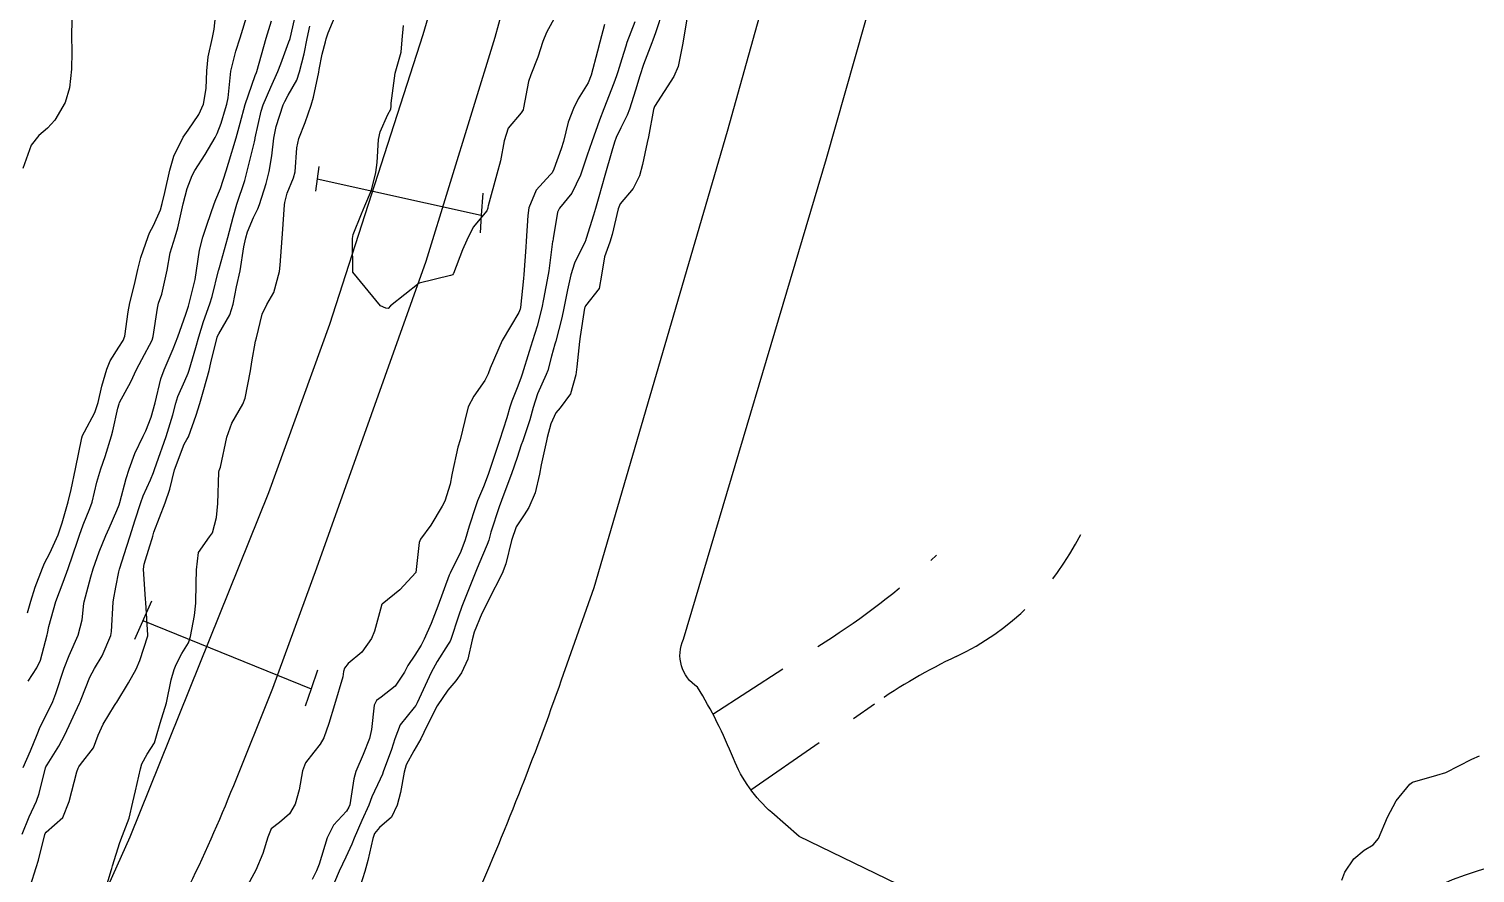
# Model space of a CAD drawing. Header units: metres. Extents: x 298520 to 308411, y 7433745 to 7450750.
# Drawn here: x 300859.5 to 300946.3, y 7447100.9 to 7447151.6 of the extents above; entities that cross this region are included whole.
import ezdxf

# ---------------------------------------------------------------- set-up
doc = ezdxf.new("R2010")
doc.units = ezdxf.units.M
doc.header["$LTSCALE"] = 10
doc.linetypes.add('DASHED', pattern=[0.75, 0.5, -0.25])
for name, color, linetype in [('Curvas de Nivel 1m', 11, 'Continuous'), ('Curvas de Nivel 5m', 15, 'Continuous'), ('Linha Férrea', 251, 'TRACKS'), ('Pórtico', 62, 'Continuous'), ('Vias Primárias', 230, 'Continuous'), ('Vias Secundárias', 230, 'DASHED')]:
    doc.layers.add(name, color=color, linetype=linetype)
doc.linetypes.add('TRACKS', pattern='A,0.15,[130,ltypeshp.shx,S=0.25,R=0,X=0,Y=0],0.15', length=0.3)

msp = doc.modelspace()

# ---------------------------------------------------------------- linework, layer by layer
at = {"layer": 'Curvas de Nivel 1m', "flags": 128}
for points, elevation in [([(300859.076, 7447103.234), (300859.486, 7447104.273), (300859.929, 7447105.226), (300860.091, 7447105.681), (300860.472, 7447107.221), (300860.497, 7447107.288), (300860.566, 7447107.409), (300861.27, 7447108.522), (300861.62, 7447109.205), (300862.518, 7447111.098), (300862.559, 7447111.191), (300862.615, 7447111.349), (300863.14, 7447112.673), (300863.42, 7447113.182), (300863.879, 7447113.943), (300864.382, 7447115.173), (300864.424, 7447115.413), (300864.527, 7447117.172), (300864.545, 7447117.312), (300864.696, 7447118.069), (300864.87, 7447119.009), (300864.908, 7447119.168), (300865.349, 7447120.538), (300865.549, 7447121.162), (300865.842, 7447122.059), (300866.193, 7447123.156), (300866.338, 7447123.576), (300866.774, 7447124.533), (300866.957, 7447124.97), (300867.016, 7447125.146), (300867.127, 7447125.485), (300867.716, 7447127.136), (300868.112, 7447128.427), (300868.294, 7447129.128), (300868.42, 7447129.535), (300868.843, 7447130.487), (300869.037, 7447130.931), (300869.101, 7447131.118), (300869.505, 7447132.475), (300869.679, 7447133.112), (300869.955, 7447134.041), (300870.341, 7447135.106), (300870.477, 7447135.535), (300870.866, 7447137.101), (300870.879, 7447137.145), (300870.925, 7447137.292), (300871.411, 7447139.093), (300871.729, 7447140.321), (300871.96, 7447141.085), (300872.432, 7447142.523), (300872.586, 7447143.076), (300873.011, 7447144.844), (300873.051, 7447145.031), (300873.059, 7447145.07), (300873.422, 7447146.681), (300873.548, 7447147.065), (300873.997, 7447148.117), (300874.425, 7447149.056), (300874.605, 7447149.52), (300875.09, 7447150.839), (300875.143, 7447150.998), (300875.154, 7447151.049), (300875.521, 7447152.634)], 672), ([(300859.383, 7447116.526), (300859.578, 7447117.231), (300859.845, 7447118.08), (300860.279, 7447119.224), (300860.409, 7447119.53), (300860.722, 7447120.113), (300861.231, 7447121.213), (300861.472, 7447121.941), (300861.824, 7447123.204), (300862.012, 7447123.954), (300862.265, 7447125.198), (300862.657, 7447127.047), (300862.695, 7447127.192), (300862.805, 7447127.412), (300863.432, 7447128.569), (300863.622, 7447129.182), (300863.853, 7447130.165), (300864.156, 7447131.177), (300864.358, 7447131.674), (300864.866, 7447132.496), (300865.134, 7447132.903), (300865.236, 7447133.166), (300865.433, 7447134.626), (300865.532, 7447135.164), (300865.811, 7447136.264), (300866.012, 7447137.159), (300866.203, 7447137.884), (300866.635, 7447139.153), (300866.723, 7447139.375), (300866.953, 7447139.804), (300867.368, 7447140.743), (300867.48, 7447141.142), (300867.642, 7447141.802), (300867.938, 7447143.136), (300868.167, 7447143.972), (300868.734, 7447145.124), (300869.027, 7447145.535), (300869.672, 7447146.475), (300869.949, 7447147.111), (300870.113, 7447148.049), (300870.16, 7447149.109), (300870.231, 7447149.953), (300870.497, 7447151.106), (300870.597, 7447151.606), (300870.76, 7447153.104)], 669), ([(300863.848, 7447099.179), (300864.435, 7447101.113), (300864.45, 7447101.171), (300864.494, 7447101.325), (300864.936, 7447102.738), (300865.096, 7447103.164), (300865.484, 7447104.205), (300865.704, 7447105.158), (300865.868, 7447105.839), (300866.177, 7447107.154), (300866.257, 7447107.463), (300866.576, 7447108.047), (300867.01, 7447108.72), (300867.144, 7447109.142), (300867.36, 7447109.898), (300867.726, 7447111.133), (300868.015, 7447112.517), (300868.204, 7447113.126), (300868.325, 7447113.437), (300868.647, 7447114.085), (300869.05, 7447114.723), (300869.183, 7447115.115), (300869.421, 7447116.367), (300869.488, 7447117.112), (300869.507, 7447118.299), (300869.532, 7447119.112), (300869.666, 7447120.164), (300870.311, 7447121.104), (300870.496, 7447121.342), (300870.745, 7447122.272), (300870.819, 7447123.099), (300870.881, 7447124.998), (300870.902, 7447125.098), (300870.982, 7447125.294), (300871.358, 7447127.092), (300871.664, 7447127.939), (300872.313, 7447129.078), (300872.464, 7447129.44), (300872.782, 7447131.071), (300872.858, 7447131.61), (300873.086, 7447132.852), (300873.131, 7447133.067), (300873.475, 7447134.483), (300873.768, 7447135.061), (300874.176, 7447135.791), (300874.52, 7447137.054), (300874.556, 7447137.425), (300874.676, 7447139.053), (300874.698, 7447139.301), (300874.814, 7447141.052), (300874.833, 7447141.193), (300874.98, 7447141.751), (300875.361, 7447142.674), (300875.461, 7447143.045), (300875.569, 7447144.483), (300875.69, 7447145.043), (300876.061, 7447146.006), (300876.418, 7447147.036), (300876.556, 7447147.527), (300876.886, 7447149.032), (300876.91, 7447149.187), (300877.079, 7447150.1), (300877.275, 7447150.842), (300877.323, 7447151.027), (300877.453, 7447151.381), (300878.116, 7447153.015)], 674), ([(300897.559, 7447152.783), (300897.099, 7447151.394), (300896.94, 7447150.946), (300896.883, 7447150.792), (300896.375, 7447149.496), (300896.156, 7447148.799), (300895.908, 7447147.948), (300895.548, 7447146.805), (300895.406, 7447146.438), (300895.026, 7447145.689), (300894.736, 7447145.095), (300894.633, 7447144.816), (300894.476, 7447144.286), (300894.063, 7447142.824), (300893.69, 7447141.539), (300893.492, 7447140.832), (300893.375, 7447140.426), (300892.946, 7447139.021), (300892.896, 7447138.888), (300892.874, 7447138.841), (300892.234, 7447137.543), (300892.022, 7447136.849), (300891.819, 7447135.942), (300891.595, 7447134.853), (300891.471, 7447134.27), (300891.108, 7447132.858), (300891.057, 7447132.672), (300890.864, 7447131.955), (300890.627, 7447131.09), (300890.542, 7447130.863), (300890.009, 7447129.695), (300889.747, 7447128.871), (300889.548, 7447128.14), (300889.125, 7447126.877), (300889.042, 7447126.636), (300888.793, 7447125.871), (300888.444, 7447124.885), (300887.983, 7447123.674), (300887.71, 7447122.896), (300887.221, 7447121.386), (300887.083, 7447120.905), (300886.999, 7447120.636), (300886.719, 7447119.972), (300886.395, 7447119.226), (300886.261, 7447118.914), (300885.988, 7447118.21), (300885.478, 7447116.922), (300885.263, 7447116.339), (300884.804, 7447114.929), (300884.765, 7447114.826), (300884.659, 7447114.658), (300883.981, 7447113.601), (300883.633, 7447112.945), (300882.786, 7447111.129), (300882.701, 7447110.959), (300882.612, 7447110.837), (300881.768, 7447109.801), (300881.455, 7447108.971), (300881.242, 7447108.314), (300880.756, 7447106.978), (300880.705, 7447106.835), (300880.558, 7447106.53), (300880.062, 7447105.471), (300879.877, 7447104.987), (300879.468, 7447104.052), (300879.005, 7447102.995), (300878.863, 7447102.643), (300878.501, 7447101.858), (300878.099, 7447101.006), (300877.829, 7447100.353)], 672), ([(300899.054, 7447152.703), (300898.746, 7447150.765), (300898.469, 7447149.372), (300898.205, 7447148.773), (300897.045, 7447146.956), (300896.998, 7447146.836), (300896.99, 7447146.791), (300896.672, 7447145.14), (300896.599, 7447144.794), (300896.324, 7447143.473), (300896.133, 7447142.799), (300895.753, 7447142.035), (300894.976, 7447141.109), (300894.854, 7447140.812), (300894.501, 7447139.265), (300894.358, 7447138.819), (300894.041, 7447137.93), (300893.866, 7447136.826), (300893.708, 7447136.031), (300892.895, 7447134.976), (300892.852, 7447134.882), (300892.845, 7447134.84), (300892.581, 7447133.137), (300892.546, 7447132.843), (300892.382, 7447131.32), (300892.326, 7447130.845), (300891.989, 7447129.695), (300891.382, 7447128.854), (300891.12, 7447128.557), (300890.813, 7447127.887), (300890.594, 7447127.073), (300890.551, 7447126.863), (300890.228, 7447125.426), (300890.126, 7447124.867), (300889.883, 7447123.752), (300889.49, 7447122.873), (300889.206, 7447122.417), (300888.741, 7447121.701), (300888.453, 7447120.884), (300888.12, 7447119.48), (300887.894, 7447118.892), (300887.072, 7447117.289), (300886.884, 7447116.907), (300886.679, 7447116.5), (300886.212, 7447115.37), (300886.099, 7447114.916), (300885.821, 7447113.743), (300885.445, 7447112.922), (300885.105, 7447112.449), (300884.623, 7447111.897), (300883.986, 7447110.939), (300883.374, 7447109.722), (300882.999, 7447108.954), (300882.582, 7447108.244), (300882.135, 7447107.399), (300882.012, 7447106.966), (300881.784, 7447105.734), (300881.588, 7447104.97), (300881.244, 7447104.261), (300880.523, 7447103.644), (300880.232, 7447103.268), (300880.134, 7447102.984), (300879.828, 7447101.659), (300879.653, 7447100.988), (300879.372, 7447100.103)], 671), ([(300862.043, 7447152.147), (300862.031, 7447151.206), (300862.042, 7447150.242), (300862.032, 7447149.205), (300861.919, 7447148.075), (300861.652, 7447147.211), (300861.032, 7447146.138), (300860.591, 7447145.661), (300860.074, 7447145.229), (300859.615, 7447144.633), (300859.111, 7447143.239)], 669), ([(300859.129, 7447107.234), (300859.564, 7447108.244), (300859.971, 7447109.226), (300860.145, 7447109.677), (300860.607, 7447110.592), (300860.91, 7447111.216), (300861.094, 7447111.689), (300861.598, 7447113.206), (300861.881, 7447113.964), (300862.426, 7447115.194), (300862.672, 7447116.117), (300862.778, 7447117.093), (300862.798, 7447117.189), (300863.195, 7447118.696), (300863.335, 7447119.184), (300863.697, 7447120.207), (300864.093, 7447121.176), (300864.287, 7447121.625), (300864.748, 7447122.679), (300864.886, 7447123.034), (300864.924, 7447123.168), (300865.322, 7447124.617), (300865.49, 7447125.163), (300865.834, 7447126.118), (300866.33, 7447127.155), (300866.488, 7447127.471), (300866.814, 7447128.286), (300867.055, 7447129.147), (300867.398, 7447130.588), (300867.589, 7447131.139), (300868.143, 7447132.408), (300868.414, 7447133.127), (300868.532, 7447133.471), (300868.893, 7447134.489), (300869.05, 7447134.969), (300869.092, 7447135.118), (300869.457, 7447136.575), (300869.546, 7447137.114), (300869.709, 7447138.339), (300869.909, 7447139.11), (300870.173, 7447139.89), (300870.592, 7447141.104), (300870.707, 7447141.371), (300870.982, 7447142.034), (300871.323, 7447143.095), (300871.457, 7447143.553), (300871.92, 7447145.086), (300872.156, 7447145.953), (300872.468, 7447147.079), (300873.06, 7447148.819), (300873.132, 7447149), (300873.159, 7447149.069), (300873.576, 7447150.574), (300873.721, 7447151.064), (300874.044, 7447152.12)], 671), ([(300859.56, 7447100.151), (300859.902, 7447101.226), (300860.048, 7447101.674), (300860.436, 7447103.221), (300860.456, 7447103.279), (300860.515, 7447103.356), (300861.511, 7447104.228), (300861.886, 7447105.207), (300862.356, 7447106.988), (300862.435, 7447107.192), (300862.474, 7447107.281), (300862.566, 7447107.424), (300863.344, 7447108.42), (300863.636, 7447109.18), (300863.934, 7447109.842), (300864.611, 7447110.967), (300864.689, 7447111.093), (300864.743, 7447111.169), (300865.456, 7447112.33), (300865.919, 7447113.157), (300866.134, 7447113.661), (300866.614, 7447115.15), (300866.614, 7447115.2), (300866.489, 7447117.152), (300866.474, 7447117.365), (300866.354, 7447119.154), (300866.393, 7447119.468), (300866.724, 7447120.557), (300866.883, 7447120.995), (300866.911, 7447121.147), (300866.966, 7447121.378), (300867.664, 7447123.136), (300867.927, 7447123.971), (300868.222, 7447125.128), (300868.798, 7447126.667), (300868.964, 7447126.956), (300869.046, 7447127.118), (300869.514, 7447128.414), (300869.73, 7447129.111), (300869.986, 7447129.958), (300870.291, 7447131.106), (300870.403, 7447131.56), (300870.785, 7447133.101), (300870.805, 7447133.169), (300870.876, 7447133.306), (300871.544, 7447134.439), (300871.737, 7447135.087), (300871.946, 7447136.117), (300872.151, 7447137.082), (300872.381, 7447138.522), (300872.499, 7447139.077), (300872.598, 7447139.426), (300872.961, 7447140.287), (300873.223, 7447140.813), (300873.321, 7447141.067), (300873.71, 7447142.338), (300873.893, 7447143.061), (300874.054, 7447144.008), (300874.181, 7447145.058), (300874.323, 7447145.757), (300874.749, 7447147.053), (300874.837, 7447147.26), (300875.049, 7447147.645), (300875.554, 7447148.549), (300875.728, 7447149.043), (300875.997, 7447150.123), (300876.182, 7447151.039), (300876.35, 7447151.788)], 673), ([(300894.034, 7447151.89), (300893.749, 7447150.823), (300893.624, 7447150.286), (300893.24, 7447148.837), (300893.058, 7447148.389), (300892.463, 7447147.431), (300892.172, 7447146.849), (300891.865, 7447146.017), (300891.566, 7447144.854), (300891.444, 7447144.42), (300890.996, 7447143.196), (300890.887, 7447142.968), (300890.782, 7447142.862), (300889.926, 7447141.928), (300889.498, 7447140.875), (300889.437, 7447140.404), (300889.329, 7447138.876), (300889.304, 7447138.512), (300889.186, 7447136.877), (300889.165, 7447136.632), (300889, 7447134.879), (300888.983, 7447134.788), (300888.89, 7447134.589), (300887.887, 7447132.895), (300887.18, 7447131.229), (300887.049, 7447130.907), (300886.989, 7447130.769), (300886.847, 7447130.488), (300886.184, 7447129.565), (300885.853, 7447128.92), (300885.648, 7447128.089), (300885.369, 7447126.924), (300885.239, 7447126.486), (300884.889, 7447124.929), (300884.873, 7447124.837), (300884.773, 7447124.265), (300884.446, 7447123.246), (300884.287, 7447122.937), (300883.603, 7447121.809), (300882.984, 7447120.956), (300882.917, 7447120.771), (300882.703, 7447118.96), (300881.741, 7447117.921), (300880.684, 7447117.063), (300880.648, 7447117.015), (300880.638, 7447116.98), (300880.22, 7447115.432), (300880.04, 7447114.986), (300879.47, 7447114.173), (300878.64, 7447113.495), (300878.423, 7447113.216), (300878.371, 7447113.004), (300878.316, 7447112.691), (300877.828, 7447111.012), (300877.48, 7447109.895), (300877.183, 7447109.021), (300876.969, 7447108.643), (300876.58, 7447108.16), (300876.081, 7447107.524), (300875.907, 7447107.037), (300875.695, 7447105.895), (300875.462, 7447105.041), (300875.128, 7447104.45), (300874.526, 7447103.926), (300874.029, 7447103.549), (300873.822, 7447103.06), (300873.519, 7447102.081), (300873.103, 7447101.071), (300872.481, 7447099.935)], 674), ([(300895.855, 7447152.053), (300895.387, 7447150.807), (300895.311, 7447150.586), (300895.078, 7447149.822), (300894.837, 7447149.042), (300894.766, 7447148.814), (300894.605, 7447148.363), (300893.998, 7447146.826), (300893.728, 7447146.134), (300893.269, 7447144.836), (300893.005, 7447144.029), (300892.696, 7447143.143), (300892.589, 7447142.844), (300892.071, 7447141.76), (300891.341, 7447140.856), (300891.21, 7447140.617), (300890.945, 7447139.024), (300890.927, 7447138.877), (300890.924, 7447138.86), (300890.694, 7447137.094), (300890.655, 7447136.863), (300890.377, 7447135.389), (300890.273, 7447134.866), (300889.988, 7447133.763), (300889.706, 7447132.872), (300889.51, 7447132.23), (300889.096, 7447130.878), (300889.036, 7447130.693), (300888.842, 7447130.148), (300888.465, 7447129.249), (300888.349, 7447128.887), (300888.182, 7447128.255), (300887.737, 7447126.896), (300887.206, 7447125.323), (300887.066, 7447124.906), (300886.994, 7447124.693), (300886.771, 7447124.107), (300886.415, 7447123.257), (300886.286, 7447122.915), (300885.908, 7447121.752), (300885.676, 7447120.921), (300885.419, 7447120.226), (300884.762, 7447118.929), (300884.702, 7447118.801), (300884.031, 7447116.94), (300883.621, 7447115.895), (300883.202, 7447114.952), (300883.02, 7447114.593), (300882.648, 7447113.991), (300882.23, 7447113.373), (300882.023, 7447112.966), (300881.469, 7447112.127), (300880.618, 7447111.458), (300880.337, 7447111.261), (300880.212, 7447110.984), (300880.053, 7447109.531), (300879.928, 7447108.987), (300879.539, 7447108.03), (300879.103, 7447106.995), (300878.986, 7447106.568), (300878.74, 7447104.998), (300878.689, 7447104.85), (300878.537, 7447104.618), (300877.755, 7447103.781), (300877.389, 7447103.017), (300876.9, 7447101.427), (300876.749, 7447101.026), (300876.488, 7447100.514)], 673), ([(300938.307, 7447100.48), (300938.499, 7447100.947), (300939.043, 7447101.749), (300939.655, 7447102.279), (300940.206, 7447102.584), (300940.52, 7447102.973), (300941.057, 7447104.262), (300941.573, 7447105.229), (300942.397, 7447106.242), (300942.564, 7447106.354), (300944.022, 7447106.772), (300944.57, 7447106.944), (300946.119, 7447107.737), (300946.58, 7447107.942)], 671)]:
    msp.add_lwpolyline(points, dxfattribs=dict(at, elevation=elevation))
at = {"layer": 'Curvas de Nivel 5m', "flags": 128}
for points, elevation in [([(300859.429, 7447112.428), (300859.948, 7447113.227), (300860.173, 7447113.691), (300860.572, 7447115.221), (300860.586, 7447115.298), (300860.668, 7447115.717), (300861.085, 7447117.214), (300861.537, 7447118.371), (300861.836, 7447119.203), (300862.38, 7447120.845), (300862.507, 7447121.193), (300862.739, 7447121.823), (300863.136, 7447122.799), (300863.266, 7447123.185), (300863.559, 7447124.395), (300863.798, 7447125.18), (300864.046, 7447125.922), (300864.429, 7447127.174), (300864.51, 7447127.469), (300864.82, 7447128.835), (300864.892, 7447129.1), (300864.919, 7447129.169), (300865.597, 7447130.407), (300865.941, 7447131.159), (300866.249, 7447131.766), (300866.871, 7447132.929), (300866.942, 7447133.149), (300867.191, 7447134.853), (300867.262, 7447135.145), (300867.446, 7447135.679), (300867.77, 7447137.137), (300867.963, 7447138.165), (300868.254, 7447139.13), (300868.417, 7447139.662), (300868.741, 7447141.123), (300868.982, 7447142.042), (300869.283, 7447142.824), (300869.442, 7447143.116), (300870.047, 7447144.07), (300870.663, 7447145.104), (300870.785, 7447145.334), (300871.026, 7447145.961), (300871.283, 7447146.852), (300871.356, 7447147.095), (300871.438, 7447147.485), (300871.595, 7447149.092), (300871.889, 7447150.28), (300872.16, 7447151.084), (300872.623, 7447152.593)], 670), ([(300891.109, 7447152.433), (300890.554, 7447151.41), (300890.332, 7447150.868), (300890.029, 7447149.92), (300889.615, 7447148.874), (300889.478, 7447148.457), (300889.181, 7447146.879), (300889.151, 7447146.769), (300889.039, 7447146.589), (300888.246, 7447145.67), (300888.022, 7447144.895), (300887.801, 7447143.698), (300887.57, 7447142.901), (300887.056, 7447140.991), (300887.033, 7447140.909), (300887.024, 7447140.858), (300886.97, 7447140.696), (300886.153, 7447139.72), (300885.776, 7447138.922), (300885.512, 7447138.35), (300884.968, 7447136.93), (300884.953, 7447136.899), (300884.922, 7447136.855), (300884.793, 7447136.803), (300882.917, 7447136.339), (300881.185, 7447134.977), (300881.048, 7447134.831), (300880.901, 7447134.834), (300880.588, 7447134.983), (300878.923, 7447137), (300878.9, 7447138.958), (300878.903, 7447139.001), (300878.905, 7447139.039), (300878.947, 7447139.261), (300879.446, 7447140.515), (300879.636, 7447140.993), (300880.04, 7447141.932), (300880.309, 7447142.987), (300880.38, 7447143.606), (300880.47, 7447144.985), (300880.563, 7447145.441), (300881.035, 7447146.481), (300881.212, 7447146.806), (300881.233, 7447146.977), (300881.231, 7447147.163), (300881.471, 7447148.974), (300881.821, 7447150.229), (300881.893, 7447150.968), (300881.972, 7447151.837)], 675)]:
    msp.add_lwpolyline(points, dxfattribs=dict(at, elevation=elevation))
at = {"layer": 'Linha Férrea', "flags": 128}
for points in [[(298729.261, 7450749.95), (298734.809, 7450730.65), (298742.343, 7450703.451), (298750.119, 7450676.237), (298757.889, 7450649.199), (298765.189, 7450623.712), (298769.985, 7450606.424), (298776.494, 7450583.287), (298783.055, 7450560.248), (298788.164, 7450542.214), (298793.821, 7450521.584), (298798.125, 7450506.606), (298804.386, 7450484.418), (298809.295, 7450466.837), (298814.551, 7450448.858), (298819.559, 7450431.225), (298826.267, 7450408.649), (298831.926, 7450389.314), (298837.135, 7450370.779), (298842.092, 7450352.398), (298847.802, 7450331.823), (298852.149, 7450316.412), (298858.34, 7450294.769), (298862.969, 7450278.965), (298867.952, 7450260.088), (298870.924, 7450249.95), (298873.722, 7450238.982), (298878.355, 7450222.697), (298882.025, 7450210.358), (298885.603, 7450197.651), (298890.189, 7450181.049), (298894.637, 7450166.006), (298898.995, 7450149.812), (298904.361, 7450131.79), (298908.122, 7450117.709), (298911.93, 7450103.946), (298916.104, 7450089.039), (298920.554, 7450073.399), (298923.212, 7450064.319), (298926.468, 7450052.577), (298930.321, 7450038.956), (298934.723, 7450023.223), (298938.252, 7450011.622), (298941.509, 7449999.193), (298944.399, 7449989.651), (298947.701, 7449977.682), (298952.335, 7449961.49), (298956.967, 7449946.581), (298961.92, 7449929.017), (298965.909, 7449915.258), (298970.082, 7449900.905), (298973.936, 7449887.787), (298977.788, 7449874.853), (298981.549, 7449862.469), (298986.366, 7449847.197), (298989.852, 7449836.37), (298994.575, 7449822.337), (298999.437, 7449807.292), (299004.068, 7449794.269), (299008.7, 7449781.657), (299013.057, 7449770.328), (299018.285, 7449757.718), (299022.322, 7449748.037), (299026.817, 7449737.63), (299031.861, 7449726.852), (299036.814, 7449716.896), (299043.096, 7449705.205), (299047.821, 7449696.534), (299054.335, 7449685.572), (299060.664, 7449675.852), (299069.469, 7449663.104), (299077.541, 7449652.872), (299085.429, 7449643.336), (299089.832, 7449637.784), (299098.728, 7449628.561), (299107.993, 7449618.793), (299117.442, 7449610.031), (299127.077, 7449601.223), (299138.453, 7449591.782), (299150.409, 7449582.651), (299162.779, 7449573.982), (299174.004, 7449567.002), (299185.962, 7449560.295), (299199.698, 7449553.222), (299213.253, 7449547.024), (299227.033, 7449541.5), (299241.999, 7449536.525), (299258.424, 7449531.831), (299277.224, 7449527.814), (299295.935, 7449525.032), (299311.589, 7449523.57), (299326.876, 7449522.883), (299340.975, 7449522.747), (299353.572, 7449523.111), (299369.274, 7449524.069), (299382.826, 7449525.211), (299396.609, 7449526.717), (299414.178, 7449529.501), (299430.969, 7449532.603), (299440.142, 7449534.839), (299451.094, 7449537.487), (299469.666, 7449542.917), (299486.963, 7449547.755), (299510.376, 7449554.83), (299531.414, 7449561.037), (299544.903, 7449564.894), (299559.186, 7449569.068), (299590.197, 7449576.665), (299616.417, 7449582.259), (299645.03, 7449585.805), (299675.251, 7449587.635), (299705.522, 7449586.259), (299732.882, 7449582.825), (299762.581, 7449576.088), (299791.888, 7449566.944), (299816.217, 7449556.896), (299840.774, 7449544.781), (299859.676, 7449534.387), (299878.529, 7449521.308), (299897.376, 7449507.135), (299919.538, 7449486.991), (299927.658, 7449478.626), (299947.133, 7449456.962), (299961.499, 7449437.961), (299971.137, 7449424.784), (299981.869, 7449408.322), (299997.595, 7449383.682), (300016.228, 7449354.96), (300035.864, 7449324.687), (300055.136, 7449295.587), (300073.232, 7449268.397), (300085.868, 7449249.95), (300089.501, 7449244.778), (300101.211, 7449227.647), (300111.197, 7449214.14), (300124.752, 7449194.736), (300135.909, 7449179.759), (300148.296, 7449162.129), (300160.805, 7449144.566), (300173.129, 7449128.481), (300185.523, 7449112.088), (300198.402, 7449095.758), (300207.462, 7449083.98), (300220.094, 7449068.515), (300233.468, 7449051.744), (300246.778, 7449035.349), (300263.478, 7449015.076), (300277.526, 7448998.444), (300292.814, 7448981.501), (300306.688, 7448964.856), (300324.623, 7448944.393), (300340.398, 7448926.517), (300357.9, 7448907.843), (300372.755, 7448891.817), (300392.041, 7448871.054), (300410.717, 7448852.066), (300427.475, 7448834.137), (300439.245, 7448822.858), (300454.898, 7448806.525), (300473.448, 7448788.164), (300493.111, 7448768.808), (300511.705, 7448749.95), (300518.198, 7448743.612), (300525.672, 7448735.984), (300530.889, 7448730.361), (300538.141, 7448723.284), (300543.771, 7448717.624), (300548.924, 7448711.903), (300554.778, 7448706.093), (300562.444, 7448698.573), (300570.483, 7448690.198), (300580.06, 7448680.508), (300590.013, 7448670.628), (300599.102, 7448661.391), (300608.565, 7448651.702), (300616.68, 7448643.32), (300625.581, 7448633.859), (300633.62, 7448625.859), (300641.21, 7448617.858), (300649.582, 7448609.897), (300659.386, 7448599.72), (300667.387, 7448591.231), (300676.098, 7448582.784), (300683.871, 7448574.669), (300691.725, 7448567.153), (300703.33, 7448554.876), (300711.744, 7448546.351), (300718.093, 7448539.767), (300726.506, 7448530.983), (300733.153, 7448523.695), (300741.152, 7448514.418), (300747.426, 7448507.242), (300750.054, 7448504.018), (300758.169, 7448493.99), (300764.854, 7448485.238), (300772.251, 7448475.55), (300781.114, 7448462.855), (300788.178, 7448452.147), (300795.99, 7448439.115), (300802.712, 7448427.661), (300809.137, 7448414.665), (300814.959, 7448402.42), (300819.763, 7448391.601), (300824.722, 7448378.533), (300829.079, 7448366.59), (300833.249, 7448353.858), (300836.592, 7448342.438), (300839.822, 7448330.572), (300842.678, 7448317.912), (300845.758, 7448304.202), (300848.387, 7448291.169), (300849.927, 7448279.903), (300851.843, 7448266.756), (300852.632, 7448254.174), (300852.974, 7448249.95), (300853.718, 7448237.64), (300853.896, 7448226.066), (300854.164, 7448215.145), (300853.836, 7448203.832), (300853.598, 7448192.905), (300852.795, 7448182.25), (300851.991, 7448170.79), (300850.801, 7448159.302), (300849.223, 7448146.768), (300848.151, 7448135.486), (300846.96, 7448124.114), (300845.442, 7448113.546), (300844.222, 7448102.204), (300842.288, 7448090.385), (300840.978, 7448078.33), (300839.608, 7448068.386), (300838.209, 7448056.39), (300836.541, 7448045.166), (300835.023, 7448032.665), (300833.535, 7448020.341), (300832.284, 7448009.205), (300831.094, 7447998.637), (300829.874, 7447985.926), (300828.432, 7447973.713), (300826.546, 7447955.639), (300825.162, 7447943.391), (300824.986, 7447942.247), (300823.836, 7447930.96), (300822.657, 7447919.829), (300821.593, 7447909.075), (300820.243, 7447895.408), (300819.533, 7447885.934), (300818.679, 7447872.07), (300818.298, 7447858.799), (300817.927, 7447851.916), (300817.786, 7447841.862), (300817.933, 7447833.489), (300818.516, 7447815.843), (300820.361, 7447795.876), (300822.449, 7447776.733), (300825.922, 7447758.996), (300827.722, 7447750.217), (300828.687, 7447743.229), (300830.467, 7447731.539), (300833.751, 7447711.152), (300838.977, 7447681.969), (300842.161, 7447664.851), (300846.249, 7447643.566), (300856.898, 7447587.933), (300861.3, 7447564.706), (300863.731, 7447552.015), (300867.081, 7447534.8), (300870.251, 7447518.153), (300879.139, 7447471.406), (300882.717, 7447452.426), (300886.196, 7447433.436), (300890.621, 7447408.952), (300893.065, 7447393.996), (300894.895, 7447382.534), (300896.018, 7447374.923), (300897.056, 7447367.88), (300898.671, 7447355.202), (300899.884, 7447344.173), (300901.155, 7447328.57), (300902.425, 7447306.17), (300902.632, 7447290.927), (300902.643, 7447274.906), (300901.209, 7447249.806), (300899.894, 7447235.454), (300897.424, 7447214.973), (300896.24, 7447207.108, -0.017609), (300893.245, 7447191.067), (300890.79, 7447180.008), (300886.347, 7447162.337), (300883.122, 7447151.267), (300877.521, 7447133.871), (300873.858, 7447123.752), (300865.532, 7447103.056), (300859.822, 7447090.388), (300850.503, 7447071.406), (300846.315, 7447063.106), (300836.805, 7447045.834), (300827.664, 7447031.197), (300815.395, 7447013.014), (300803.069, 7446996.228), (300792.968, 7446983.245), (300781.446, 7446969.292), (300759.63, 7446945.435), (300748.36, 7446933.669), (300737.301, 7446922.447), (300720.178, 7446905.644), (300707.821, 7446893.561), (300697.057, 7446883.028), (300686.376, 7446872.224), (300676.506, 7446862.329), (300660.145, 7446845.845), (300651.989, 7446837.638), (300637.917, 7446823.835), (300624.102, 7446810.419), (300614.955, 7446801.573), (300610.107, 7446796.538), (300599.124, 7446785.64, 0.017844), (300588.776, 7446774.611), (300582.973, 7446768.596), (300572.807, 7446757.15), (300570.635, 7446754.423, -0.018804), (300566.868, 7446749.902, -0.021463), (300565.197, 7446747.771, 0.014089), (300560.744, 7446742.236), (300556.818, 7446737.065), (300549.018, 7446726.402), (300544.903, 7446720.152), (300542.989, 7446717.435), (300540.702, 7446714.014), (300534.516, 7446704.131), (300528.813, 7446694.775), (300525.37, 7446688.688), (300519.775, 7446678.443, 0.017217), (300513.559, 7446666.068), (300510.115, 7446659.471), (300505.35, 7446648.44), (300501.39, 7446638.953, 0.017957), (300498.447, 7446631.125), (300492.383, 7446614.647), (300488.086, 7446600.958), (300484.889, 7446590.082), (300482.448, 7446580.533), (300479.028, 7446566.174), (300474.999, 7446546.195), (300472.245, 7446530.076), (300469.723, 7446510.133), (300467.649, 7446494.09), (300465.343, 7446472.628), (300462.509, 7446448.283), (300460.589, 7446427.75), (300458.173, 7446403.459), (300455.716, 7446377.743), (300453.679, 7446357.578), (300451.179, 7446331.957), (300448.408, 7446302.907), (300446.096, 7446278.461), (300443.948, 7446255.986), (300443.327, 7446249.95), (300441.921, 7446236.026), (300439.714, 7446214.959), (300437.145, 7446189.663), (300434.772, 7446164.489), (300432.986, 7446145.942), (300427.675, 7446092.019), (300425.457, 7446069.071), (300422.052, 7446034.05), (300420.454, 7446017.74), (300416.946, 7445981.751), (300414.159, 7445952.95), (300410.686, 7445916.311), (300408.437, 7445891.812), (300405.718, 7445868.171), (300403.766, 7445842.739), (300401.654, 7445818.651), (300400.337, 7445806.143), (300399.876, 7445801.282), (300399.266, 7445794.558)], [(298905.363, 7450145.031), (298910.207, 7450124.873), (298915.002, 7450108.012), (298921.739, 7450085.266), (298926.98, 7450064.83), (298931.003, 7450051.742), (298934.224, 7450039.953), (298937.65, 7450027.983), (298940.458, 7450017.786), (298943.206, 7450008.624), (298945.866, 7449998.811), (298948.85, 7449988.084), (298952.218, 7449977.183), (298954.849, 7449967.637), (298957.892, 7449956.733), (298961.763, 7449943.848), (298964.896, 7449932.558), (298968.973, 7449920.293), (298972.372, 7449908.382), (298975.8, 7449896.208), (298979.287, 7449884.682), (298982.035, 7449875.079), (298985.463, 7449863.464), (298988.891, 7449853.475), (298994.252, 7449836.792), (298999.642, 7449820.007), (299004.122, 7449806.223), (299009.577, 7449791.55), (299017.072, 7449771.922), (299023.852, 7449755.78), (299031.351, 7449735.099), (299042.615, 7449714.768), (299049.157, 7449702.257), (299057.947, 7449687.795), (299067.128, 7449674.025), (299074.388, 7449663.764), (299083.266, 7449652.271), (299093.226, 7449640.21), (299104.865, 7449628.3), (299116.059, 7449616.929), (299127.188, 7449606.965), (299134.846, 7449600.398), (299146.061, 7449590.999), (299159.8, 7449581.134), (299172.881, 7449572.672), (299188.754, 7449563.553), (299203.487, 7449555.781), (299219.692, 7449548.782), (299229.285, 7449544.979), (299249.695, 7449538.196), (299264.418, 7449534.22), (299286.841, 7449530.183), (299305.276, 7449527.832), (299319.472, 7449527.113), (299340.209, 7449526.73), (299362.575, 7449527.496), (299380.335, 7449528.889), (299402.027, 7449531.43), (299418.393, 7449534.55), (299439.271, 7449538.773), (299455.546, 7449542.61), (299468.219, 7449546.447), (299486.071, 7449551.679), (299502.678, 7449556.429), (299521.873, 7449562.476), (299544.903, 7449569.511), (299558.765, 7449572.874), (299572.65, 7449576.475), (299589.389, 7449580.647), (299603.615, 7449583.903), (299623.713, 7449587.445), (299640.449, 7449589.67), (299657.813, 7449590.983), (299675.925, 7449591.554), (299694.255, 7449591.042), (299708.541, 7449590.126), (299722.182, 7449588.244), (299738.919, 7449585.56), (299759.653, 7449580.821), (299775.25, 7449576.474), (299786.436, 7449572.94), (299797.015, 7449569.282), (299807.003, 7449565.52), (299816.424, 7449561.561), (299823.596, 7449557.979), (299834.148, 7449553.022), (299842.943, 7449548.641), (299850.946, 7449544.045), (299857.58, 7449540.07), (299867.592, 7449534.039), (299879.685, 7449526.144), (299888.765, 7449519.647), (299901.686, 7449509.708), (299911.305, 7449500.703), (299920.635, 7449492.515), (299928.708, 7449484.626), (299935.814, 7449476.733), (299943.925, 7449467.258), (299951.104, 7449459.003), (299957.671, 7449450.784), (299963.484, 7449442.67), (299970.77, 7449432.303), (299976.475, 7449423.904), (299982.432, 7449414.862), (299988.891, 7449404.85), (299995.852, 7449394.443), (300002.312, 7449383.928), (300010.887, 7449370.223), (300018.781, 7449358.239), (300026.569, 7449345.892), (300033.388, 7449335.88), (300041.176, 7449324.037), (300049.358, 7449311.838), (300057.288, 7449299.745), (300065.47, 7449287.364), (300073.508, 7449275.701), (300081.011, 7449264.541), (300090.196, 7449251.298), (300091.164, 7449249.95), (300100.525, 7449236.167), (300109.403, 7449223.951), (300117.162, 7449213.187), (300127.336, 7449198.457), (300139.6, 7449181.446), (300149.952, 7449166.72), (300159.813, 7449153.466), (300168.75, 7449141.382), (300179.779, 7449126.346), (300190.932, 7449112.414), (300203.876, 7449095.222), (300217.308, 7449078.587), (300230.374, 7449062.005), (300242.887, 7449046.162), (300256.877, 7449029.774), (300272.777, 7449010.921), (300288.309, 7448992.868), (300306.303, 7448971.97), (300322.512, 7448953.54), (300337.055, 7448937.024), (300349.196, 7448923.521), (300363.433, 7448907.803), (300372.178, 7448898.27), (300387.649, 7448881.624), (300402.322, 7448866.086), (300417.298, 7448851.105), (300428.763, 7448838.962), (300440.716, 7448827.379), (300454.398, 7448813.148), (300467.461, 7448800.639), (300481.638, 7448785.533), (300502.227, 7448765.254), (300514.06, 7448753.852), (300517.826, 7448749.95), (300528.275, 7448738.976), (300540.783, 7448726.333), (300551.364, 7448715.261), (300568.358, 7448698.083), (300580.431, 7448686.447), (300591.073, 7448675.242), (300605.822, 7448659.996), (300619.827, 7448645.871), (300631.531, 7448633.85), (300641.93, 7448623.388), (300651.196, 7448614.132), (300663.21, 7448601.736), (300675.654, 7448588.967), (300686.366, 7448579.136), (300697.132, 7448567.001), (300714.307, 7448549.82), (300728.065, 7448535.254), (300742.189, 7448519.954), (300754.02, 7448506), (300763.608, 7448493.67), (300772.134, 7448482.969), (300781.594, 7448469.905), (300789.873, 7448457.453), (300798.087, 7448444.138), (300806.367, 7448430.378), (300809.353, 7448423.731), (300815.826, 7448410.715), (300822.176, 7448396.83), (300827.777, 7448382.459), (300832.26, 7448369.325), (300838.297, 7448352.647), (300842.655, 7448335.903), (300846.951, 7448318.72), (300850.061, 7448305.153), (300853.485, 7448286.05), (300855.912, 7448269.922), (300857.341, 7448249.95), (300858.33, 7448231.606), (300857.942, 7448206.205), (300856.925, 7448178.368), (300854.333, 7448156.855), (300851.333, 7448129.708), (300849.095, 7448108.502), (300845.739, 7448085.317), (300843.044, 7448064.17), (300840.396, 7448043.097), (300838.567, 7448030.951), (300837.041, 7448016.016), (300835.11, 7447994.958), (300832.975, 7447975.28), (300830.738, 7447953.623), (300829.108, 7447937.188), (300828.366, 7447933.435), (300827.045, 7447924.743), (300825.629, 7447910.191), (300824.268, 7447895.589), (300822.966, 7447881.617), (300821.953, 7447863.074), (300821.73, 7447846.352), (300821.738, 7447838.346), (300822.298, 7447822.796), (300823.264, 7447806.625), (300824.128, 7447792.391), (300826.211, 7447777.691), (300829.715, 7447760.435), (300831.501, 7447751.07), (300833.495, 7447738.255), (300836.415, 7447720.056), (300862.711, 7447579.549), (300879.787, 7447489.912), (300882.904, 7447473.371), (300886.736, 7447453.399), (300891.84, 7447425.61), (300894.824, 7447408.419), (300897.501, 7447392.308), (300900.259, 7447374.699), (300902.627, 7447356.768), (300903.989, 7447344.999), (300904.86, 7447335.88), (300905.847, 7447322.28), (300906.291, 7447313.022), (300906.573, 7447308.418), (300906.759, 7447298.893), (300906.88, 7447292.725, -0.006984), (300906.844, 7447284.829), (300906.695, 7447276.838), (300906.36, 7447267.883), (300905.744, 7447256.667), (300905.23, 7447249.95), (300904.292, 7447239.525), (300903.012, 7447227.25), (300901.034, 7447212.309), (300899.543, 7447202.921, -0.011988), (300897.909, 7447194.02), (300894.997, 7447180.769), (300891.356, 7447165.387), (300887.457, 7447151.115), (300883.301, 7447137.652), (300876.75, 7447119.219), (300874.099, 7447111.988), (300871.749, 7447106.138, -0.018309), (300868.914, 7447099.764, 0.011681), (300865.826, 7447093.061), (300860.469, 7447081.825), (300851.72, 7447064.422), (300846.208, 7447053.937), (300843.033, 7447048.479), (300836.89, 7447038.137), (300827.206, 7447022.921), (300821.11, 7447014.014), (300814.857, 7447005.089), (300809.628, 7446998.099), (300801.236, 7446986.884), (300791.122, 7446974.407), (300781.425, 7446962.969), (300774.943, 7446955.767), (300762.88, 7446942.762), (300751.299, 7446930.933), (300734.873, 7446914.565), (300727.949, 7446907.628), (300717.868, 7446897.443), (300705.6, 7446885.783), (300698.716, 7446879.048), (300668.127, 7446848.06), (300640.994, 7446821.407), (300627.442, 7446808.23), (300610.345, 7446790.697), (300597.443, 7446778.155), (300592.334, 7446772.486), (300571.229, 7446748.595), (300567.705, 7446744.65), (300564.743, 7446740.8), (300562.62, 7446737.769), (300551.356, 7446722.391), (300544.903, 7446712.981), (300541.869, 7446707.917), (300539.497, 7446704.103, 0.003437), (300530.37, 7446689.205, 0.010632), (300522.744, 7446675.931, 0.016565), (300518.05, 7446666.625, -0.011698), (300511.771, 7446653.868, 0.029635), (300510.132, 7446650.211), (300505.481, 7446638.898), (300500.314, 7446625.471), (300492.316, 7446601.197), (300488.229, 7446587.047), (300485.297, 7446575.185), (300482.347, 7446562.473), (300481.087, 7446556.089, 0.004599), (300479.148, 7446545.763), (300476.443, 7446530.265), (300474.645, 7446518.085), (300472.755, 7446502.987), (300471.297, 7446490.618), (300469.17, 7446472.092), (300467.901, 7446459.793), (300466.767, 7446449.806), (300465.445, 7446435.701), (300463.191, 7446412.592), (300462.659, 7446405.266), (300461.606, 7446397.228), (300459.608, 7446375.419), (300458.167, 7446361.3), (300456.938, 7446349.283), (300454.601, 7446324.341), (300452.383, 7446301.27), (300450.408, 7446280.731), (300448.612, 7446261.944), (300447.444, 7446249.79), (300445.943, 7446235.321), (300443.682, 7446213.965), (300443.009, 7446207.561), (300441.275, 7446189.511), (300439.198, 7446168.049), (300436.473, 7446140.607), (300434.029, 7446115.856), (300431.015, 7446085.098), (300427.797, 7446052.837), (300425.199, 7446025.415), (300423.636, 7446009.727), (300422.457, 7445994.573), (300421.615, 7445989.53), (300419.286, 7445963.664), (300415.807, 7445928.192), (300414.69, 7445917.527), (300413.782, 7445904.921), (300412.247, 7445888.391), (300411.949, 7445886.157), (300411.266, 7445881.618), (300410.692, 7445876.189), (300409.038, 7445857.286), (300407.606, 7445838.578), (300405.212, 7445812.517), (300404.532, 7445804.524), (300403.437, 7445794.141)]]:
    msp.add_lwpolyline(points, format="xyb", dxfattribs=at)
at = {"layer": 'Pórtico'}
for points in [[(300876.891, 7447143.361), (300876.679, 7447141.873)], [(300876.785, 7447142.617), (300886.64, 7447140.427)], [(300886.725, 7447141.745), (300886.64, 7447140.427), (300886.572, 7447139.378)], [(300866.836, 7447117.231), (300865.809, 7447114.923)], [(300866.323, 7447116.077), (300876.424, 7447111.973)], [(300876.809, 7447113.084), (300876.424, 7447111.973), (300876.064, 7447110.934)]]:
    msp.add_lwpolyline(points, dxfattribs=at)
at = {"layer": 'Vias Primárias'}
for points in [[(301062.069, 7447053.93), (301059.512, 7447048.212, -0.148103), (301055.48, 7447042.082, -0.021895), (301049.622, 7447037.618, -0.269577), (301044.354, 7447037.192), (301043.317, 7447037.688), (301033.875, 7447042.202), (300947.24, 7447083.06), (300932.767, 7447089.984), (300905.736, 7447103.102), (300904.084, 7447104.536, -0.119422), (300901.779, 7447107.779, 0.042081), (300899.627, 7447112.074, -0.378017), (300898.786, 7447114.953), (300907.365, 7447143.841), (300914.259, 7447168.088), (300920.206, 7447189.73), (300925.546, 7447210.225), (300932.177, 7447243.231), (300933.35, 7447248.437), (300935.99, 7447263.432, 0.054494), (300936.578, 7447270.661, -0.008136), (300936.548, 7447273.275)], [(300893.402, 7447118.044), (300891.443, 7447112.488, -0.018281), (300886.049, 7447098.807, 0.000927), (300880.364, 7447085.737), (300874.532, 7447074.017, -0.022594), (300869.881, 7447065.642, 0.00659), (300865.516, 7447058.343), (300853.259, 7447039.095)]]:
    msp.add_lwpolyline(points, format="xyb", dxfattribs=at)
msp.add_lwpolyline([(300926.015, 7447244.544), (300919.405, 7447211.641), (300914.12, 7447191.359), (300908.192, 7447169.784), (300901.396, 7447145.467), (300893.402, 7447118.044)], dxfattribs=at)
at = {"layer": 'Vias Secundárias', "elevation": 684.261}
for points in [[(300933.393, 7447089.685), (300937.113, 7447094.533, -0.179649), (300948.13, 7447101.452, 0.055008), (300964.237, 7447106.703, 0.012844), (300974.592, 7447111.715, -0.100458), (300986.978, 7447115.225, 0.050516), (300996.108, 7447116.858, -0.028769), (301011.457, 7447120.295, 0.150378), (301015.771, 7447122.44, -0.06702), (301022.901, 7447127.595), (301048.108, 7447140.546, -0.346258), (301066.075, 7447137.052, -0.122948), (301075.322, 7447118.731, -0.016389), (301079.784, 7447095.525, 1.130927)], [(300902.829, 7447105.894), (300910.258, 7447111.067, -0.041107), (300915.163, 7447113.914, 0.167747), (300922.636, 7447121.251, -0.619043)]]:
    msp.add_lwpolyline(points, format="xyb", dxfattribs=at)
at = {"layer": 'Vias Secundárias'}
msp.add_lwpolyline([(300900.546, 7447110.453), (300907.723, 7447115.082, 0.046462), (300913.974, 7447119.991, -0.398575)], format="xyb", dxfattribs=at)

doc.saveas('drawing.dxf')
